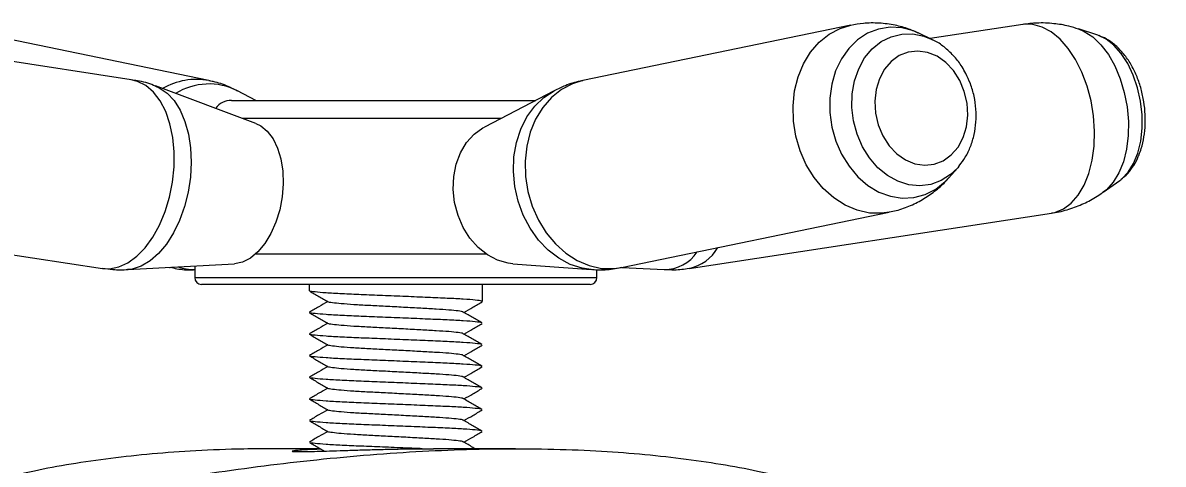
# Model space of a CAD drawing. Header units: millimetres. Extents: x 0 to 5860, y 0 to 4120.
# Drawn here: x 2708.1 to 2875.4, y 2236.9 to 2301.6 of the extents above; entities that cross this region are included whole.
import ezdxf

# ---------------------------------------------------------------- set-up
doc = ezdxf.new("R2010")
doc.units = ezdxf.units.MM
doc.layers.get('0').update_dxf_attribs({"lineweight": 15})
doc.layers.add('D', color=3, linetype='Continuous', lineweight=13)
doc.styles.add('STU25', font='isocp2.shx')
doc.dimstyles.new('STU25', dxfattribs={"dimscale": 20, "dimtxt": 2.5, "dimasz": 2, "dimexe": 0.6, "dimexo": 1, "dimgap": 1, "dimtad": 1, "dimdsep": 46, "dimtxsty": 'STU25', "dimcen": 2, "dimazin": 2, "dimtfac": 1, "dimtmove": 0, "dimatfit": 3, "dimfxl": 0, "dimtolj": 1, "dimtzin": 0, "dimarcsym": 0})

# ---------------------------------------------------------------- blocks, each defined once
blk = doc.blocks.new('*D4')
at = {"layer": 'D', "color": 0, "lineweight": -2}
for p, q in [((2877.56, 2301.58), (3780.63, 2301.58)), ((3768.63, 1251.58), (3768.63, 2261.58)), ((3570.39, 1211.58), (3780.63, 1211.58))]:
    blk.add_line(p, q, dxfattribs=at)
at = {"layer": 'D', "color": 0}
for points in [[(3761.96, 2261.58), (3775.29, 2261.58), (3768.63, 2301.58)], [(3761.96, 1251.58), (3775.29, 1251.58), (3768.63, 1211.58)]]:
    blk.add_solid(points, dxfattribs=at)
at = {"layer": 'Defpoints', "color": 0}
for p in [(2857.56, 2301.58), (3768.63, 2301.58), (3550.39, 1211.58)]:
    blk.add_point(p, dxfattribs=at)
at = {"layer": 'D', "color": 0, "insert": (3723.63, 1756.58), "char_height": 50, "attachment_point": 5, "rotation": 90, "style": 'STU25'}
blk.add_mtext('\\A1;1090', dxfattribs=at)

msp = doc.modelspace()

# ---------------------------------------------------------------- linework, layer by layer
at = {"color": 7, "linetype": 'Continuous', "lineweight": 15}
for p, q in [((2724.008, 2293.275), (2670.862, 2301.39)), ((2735.39, 2293.146), (2696.094, 2301.261)), ((2829.534, 2301.261), (2790.238, 2293.146)), ((2854.766, 2301.39), (2841.187, 2299.317)), ((2865.767, 2299.813), (2862.931, 2300.734)), ((2841.339, 2299.245), (2839.541, 2300.095)), ((2841.339, 2299.245), (2841.555, 2299.139)), ((2742.295, 2286.862), (2727.552, 2292.355)), ((2738.731, 2290.241), (2783.332, 2290.241)), ((2742.296, 2290.241), (2739.575, 2291.658)), ((2786.053, 2291.658), (2775.818, 2286.329)), ((2843.923, 2278.875), (2845.238, 2280.368)), ((2866.59, 2276.774), (2869.022, 2278.5)), ((2869.022, 2278.5), (2869.17, 2278.61)), ((2666.635, 2273.711), (2719.782, 2265.595)), ((2795.901, 2265.724), (2835.197, 2273.84)), ((2805.846, 2265.595), (2858.993, 2273.711)), ((2742.309, 2267.741), (2776.004, 2267.741)), ((2723.438, 2265.416), (2739.149, 2266.258)), ((2729.618, 2265.747), (2729.727, 2265.724)), ((2733.314, 2265.945), (2733.314, 2264.241)), ((2779.96, 2266.271), (2791.469, 2265.433)), ((2792.314, 2264.241), (2792.314, 2265.398)), ((2796.011, 2265.747), (2802.19, 2265.416)), ((2779.758, 2263.241), (2734.314, 2263.241)), ((2750.114, 2263.241), (2750.114, 2262.317)), ((2775.514, 2260.729), (2775.514, 2263.241)), ((2791.314, 2263.241), (2779.758, 2263.241)), ((2751.72, 2239.146), (2745.257, 2239.146)), ((2780.371, 2239.146), (2768.354, 2239.146))]:
    msp.add_line(p, q, dxfattribs=at)
at = {"color": 8, "linetype": 'Continuous', "lineweight": 15}
for p, q in [((2778.272, 2287.607), (2740.297, 2287.607)), ((2733.314, 2264.241), (2780.353, 2264.241)), ((2780.353, 2264.241), (2792.314, 2264.241))]:
    msp.add_line(p, q, dxfattribs=at)
at = {"color": 8, "linetype": 'Continuous', "lineweight": 15, "flags": 128}
for points in [[(2823.02, 2280.798), (2822.122, 2282.833), (2821.488, 2284.991), (2821.137, 2287.215), (2821.076, 2289.448), (2821.307, 2291.631), (2821.825, 2293.709), (2822.616, 2295.628), (2823.66, 2297.337), (2824.929, 2298.793), (2826.39, 2299.957), (2828.007, 2300.8), (2829.535, 2301.261)], [(2839.541, 2300.095), (2838.764, 2300.423), (2837.046, 2300.875), (2835.317, 2300.97), (2833.626, 2300.704), (2832.022, 2300.084), (2830.551, 2299.13), (2829.255, 2297.868), (2828.172, 2296.335), (2827.332, 2294.574), (2826.76, 2292.637), (2826.473, 2290.579), (2826.478, 2288.459), (2826.776, 2286.338), (2827.357, 2284.278), (2828.206, 2282.337)], [(2858.993, 2273.711), (2859.484, 2273.812), (2860.737, 2274.324), (2861.891, 2275.179), (2862.914, 2276.354), (2863.782, 2277.82), (2864.47, 2279.537), (2864.962, 2281.462), (2865.245, 2283.544), (2865.311, 2285.73), (2865.158, 2287.964), (2864.791, 2290.186), (2864.22, 2292.341), (2863.458, 2294.371), (2862.525, 2296.225), (2861.447, 2297.854), (2860.25, 2299.216), (2858.966, 2300.276), (2857.628, 2301.007), (2856.27, 2301.389), (2854.929, 2301.412), (2854.766, 2301.39)], [(2862.942, 2300.73), (2863.801, 2300.37), (2865.058, 2299.545), (2866.245, 2298.4), (2867.33, 2296.969), (2868.28, 2295.292), (2869.069, 2293.418), (2869.673, 2291.401), (2870.076, 2289.298), (2870.266, 2287.17), (2870.237, 2285.079), (2869.99, 2283.084), (2869.533, 2281.243), (2868.877, 2279.609), (2868.043, 2278.229), (2867.055, 2277.143), (2866.594, 2276.778)], [(2831.256, 2283.448), (2830.465, 2285.277), (2829.941, 2287.221), (2829.7, 2289.219), (2829.751, 2291.205), (2830.091, 2293.116), (2830.709, 2294.891), (2831.587, 2296.472), (2832.695, 2297.809), (2833.998, 2298.859), (2835.455, 2299.587), (2837.017, 2299.972), (2838.636, 2299.999), (2840.259, 2299.669), (2841.339, 2299.245)], [(2869.17, 2278.61), (2869.3, 2278.712), (2870.244, 2279.7), (2871.037, 2280.983), (2871.653, 2282.52), (2872.073, 2284.26), (2872.282, 2286.149), (2872.273, 2288.125), (2872.049, 2290.125), (2871.614, 2292.085), (2870.984, 2293.942), (2870.179, 2295.636), (2869.225, 2297.112), (2868.151, 2298.323), (2866.994, 2299.231), (2865.877, 2299.775)], [(2719.782, 2265.595), (2720.82, 2265.548), (2722.176, 2265.807), (2723.525, 2266.419), (2724.832, 2267.369), (2726.062, 2268.63), (2727.185, 2270.172), (2728.17, 2271.953), (2728.994, 2273.929), (2729.633, 2276.046), (2730.072, 2278.252), (2730.299, 2280.488), (2730.308, 2282.697), (2730.1, 2284.822), (2729.679, 2286.807), (2729.056, 2288.601), (2728.248, 2290.157), (2727.275, 2291.436), (2726.164, 2292.404), (2724.941, 2293.037), (2724.008, 2293.275)], [(2727.561, 2292.351), (2728.117, 2292.104), (2729.265, 2291.317), (2730.29, 2290.212), (2731.166, 2288.817), (2731.87, 2287.169), (2732.383, 2285.31), (2732.693, 2283.289), (2732.791, 2281.157), (2732.674, 2278.971), (2732.347, 2276.786), (2731.817, 2274.659), (2731.097, 2272.646), (2730.208, 2270.798), (2729.171, 2269.163), (2728.013, 2267.785), (2726.765, 2266.697), (2725.459, 2265.929), (2724.129, 2265.501), (2723.438, 2265.416)], [(2790.238, 2293.146), (2788.71, 2292.685), (2787.094, 2291.842), (2785.632, 2290.677), (2784.363, 2289.221), (2783.32, 2287.512), (2782.529, 2285.594), (2782.011, 2283.516), (2781.779, 2281.332), (2781.84, 2279.1), (2782.192, 2276.876), (2782.825, 2274.718), (2783.724, 2272.682)], [(2791.444, 2265.434), (2790.162, 2265.622), (2788.404, 2266.181), (2786.716, 2267.073), (2785.142, 2268.275), (2783.723, 2269.755), (2782.497, 2271.476), (2781.494, 2273.393), (2780.74, 2275.455), (2780.255, 2277.61), (2780.052, 2279.803), (2780.136, 2281.975), (2780.505, 2284.071), (2781.149, 2286.037), (2782.051, 2287.821), (2783.189, 2289.378), (2784.532, 2290.666), (2786.043, 2291.653)], [(2845.238, 2280.368), (2844.199, 2279.371), (2842.814, 2278.478), (2841.298, 2277.919), (2839.701, 2277.713), (2838.074, 2277.865), (2836.469, 2278.37), (2834.937, 2279.213), (2833.529, 2280.367), (2832.289, 2281.794), (2831.256, 2283.448)], [(2828.206, 2282.337), (2829.297, 2280.572), (2830.6, 2279.033), (2832.076, 2277.764), (2833.684, 2276.802), (2835.377, 2276.175), (2837.107, 2275.901), (2838.823, 2275.987), (2840.476, 2276.431), (2842.02, 2277.22), (2843.408, 2278.332), (2843.923, 2278.875)], [(2835.204, 2273.841), (2834.103, 2273.684), (2832.289, 2273.72), (2830.477, 2274.114), (2828.714, 2274.856), (2827.045, 2275.928), (2825.514, 2277.3), (2824.161, 2278.937), (2823.02, 2280.798)], [(2783.724, 2272.682), (2784.865, 2270.822), (2786.218, 2269.184), (2787.749, 2267.812), (2789.417, 2266.741), (2791.18, 2265.999), (2792.992, 2265.604), (2794.806, 2265.568), (2795.901, 2265.724)]]:
    msp.add_lwpolyline(points, dxfattribs=at)
at = {"color": 7, "linetype": 'Continuous', "lineweight": 15, "flags": 128}
for points in [[(2865.877, 2299.775), (2865.789, 2299.806), (2865.767, 2299.813)], [(2845.53, 2293.179), (2844.609, 2294.614), (2843.482, 2295.808), (2842.198, 2296.709), (2840.813, 2297.277), (2839.388, 2297.488), (2837.985, 2297.333), (2836.665, 2296.819), (2835.486, 2295.967), (2834.5, 2294.815), (2833.749, 2293.414), (2833.267, 2291.824), (2833.074, 2290.116), (2833.179, 2288.363), (2833.577, 2286.643), (2834.252, 2285.03), (2835.172, 2283.595), (2836.299, 2282.402), (2837.583, 2281.501), (2838.968, 2280.932), (2840.393, 2280.721), (2841.796, 2280.876), (2843.116, 2281.391), (2844.295, 2282.243), (2845.281, 2283.394), (2846.032, 2284.796), (2846.515, 2286.385), (2846.708, 2288.094), (2846.603, 2289.846), (2846.204, 2291.567), (2845.53, 2293.179)], [(2742.295, 2286.862), (2742.994, 2286.52), (2743.965, 2285.724), (2744.799, 2284.621), (2745.469, 2283.247), (2745.953, 2281.648), (2746.232, 2279.881), (2746.299, 2278.004), (2746.15, 2276.082), (2745.791, 2274.181), (2745.234, 2272.364), (2744.498, 2270.693), (2743.608, 2269.227), (2742.594, 2268.014), (2741.491, 2267.096), (2740.337, 2266.504), (2739.17, 2266.259), (2739.149, 2266.258)], [(2779.96, 2266.271), (2779.281, 2266.353), (2777.733, 2266.795), (2776.251, 2267.573), (2774.887, 2268.661), (2773.687, 2270.022), (2772.692, 2271.609), (2771.935, 2273.369), (2771.442, 2275.242), (2771.231, 2277.163), (2771.309, 2279.068), (2771.672, 2280.891), (2772.308, 2282.57), (2773.197, 2284.049), (2774.306, 2285.276), (2775.6, 2286.211), (2775.818, 2286.329)], [(2845.458, 2280.628), (2845.41, 2280.569), (2845.238, 2280.368)]]:
    msp.add_lwpolyline(points, dxfattribs=at)
at = {"color": 8, "linetype": 'Continuous', "lineweight": 15}
for centre, radius, start, end in [((2733.56, 2283.585), 9.735, 79.1781, 120.60812), ((2735.401, 2283.374), 9.276, 63.25714, 121.84338), ((2804.612, 2271.706), 6.234, 281.40533, 330.59193), ((2802.211, 2271.123), 5.707, 269.79073, 327.02115), ((2733.497, 2274.185), 8.776, 252.52927, 268.80282)]:
    msp.add_arc(centre, radius, start, end, dxfattribs=at)
at = {"color": 7, "linetype": 'Continuous', "lineweight": 15}
for centre, radius, start, end in [((2738.731, 2287.241), 3, 90, 142.32221), ((2734.314, 2264.241), 1, 180, 270), ((2791.314, 2264.241), 1, 270, 0)]:
    msp.add_arc(centre, radius, start, end, dxfattribs=at)
for points, knots in [([(2839.607, 2300.04), (2839.1, 2300.273), (2837.957, 2300.799), (2835.976, 2301.326), (2833.734, 2301.621), (2831.535, 2301.612), (2830.155, 2301.353), (2829.538, 2301.238)], [0, 0, 0, 0, 0.1619666, 0.3654273, 0.5927515, 0.8179714, 1, 1, 1, 1]), ([(2862.961, 2300.692), (2862.486, 2300.848), (2861.305, 2301.233), (2859.25, 2301.546), (2856.979, 2301.659), (2855.468, 2301.461), (2854.781, 2301.372)], [0, 0, 0, 0, 0.1811533, 0.4500635, 0.7496609, 1, 1, 1, 1]), ([(2846.417, 2294.205), (2846.241, 2294.522), (2845.755, 2295.394), (2844.777, 2296.689), (2843.439, 2297.956), (2842.346, 2298.771), (2841.679, 2299.055), (2841.558, 2299.106)], [0, 0, 0, 0, 0.15081835, 0.41431688, 0.67842021, 0.94146741, 1, 1, 1, 1]), ([(2871.834, 2282.251), (2871.946, 2282.554), (2872.258, 2283.395), (2872.593, 2284.891), (2872.777, 2286.732), (2872.741, 2288.627), (2872.493, 2290.524), (2872.039, 2292.377), (2871.385, 2294.142), (2870.536, 2295.777), (2869.496, 2297.239), (2868.319, 2298.413), (2867.117, 2299.273), (2866.29, 2299.599), (2865.914, 2299.747)], [0, 0, 0, 0, 0.0497802, 0.1383102, 0.2266928, 0.314806, 0.402744, 0.4908643, 0.5794997, 0.6691014, 0.7600571, 0.8523125, 0.9328336, 1, 1, 1, 1]), ([(2845.467, 2280.661), (2845.774, 2281.064), (2846.429, 2281.926), (2847.157, 2283.474), (2847.688, 2285.214), (2847.953, 2287.064), (2847.951, 2288.968), (2847.671, 2290.87), (2847.164, 2292.642), (2846.654, 2293.71), (2846.417, 2294.205)], [0, 0, 0, 0, 0.1111662, 0.2377254, 0.3658384, 0.4951461, 0.6252648, 0.7559333, 0.8870339, 1, 1, 1, 1]), ([(2727.576, 2292.328), (2727.482, 2292.369), (2726.636, 2292.736), (2725.43, 2293.06), (2724.308, 2293.199), (2724, 2293.237)], [0, 0, 0, 0, 0.083652, 0.7476961, 1, 1, 1, 1]), ([(2739.591, 2291.606), (2739.138, 2291.842), (2738.003, 2292.433), (2736.569, 2292.921), (2735.594, 2293.08), (2735.378, 2293.115)], [0, 0, 0, 0, 0.3408444, 0.8542699, 1, 1, 1, 1]), ([(2790.239, 2293.122), (2790.105, 2293.101), (2789.228, 2292.969), (2787.8, 2292.492), (2786.586, 2291.895), (2786.046, 2291.628)], [0, 0, 0, 0, 0.091386, 0.5952958, 1, 1, 1, 1]), ([(2869.207, 2278.674), (2869.456, 2278.866), (2870.079, 2279.347), (2870.887, 2280.383), (2871.483, 2281.416), (2871.761, 2282.078), (2871.834, 2282.251)], [0, 0, 0, 0, 0.2150644, 0.5393147, 0.8791428, 1, 1, 1, 1]), ([(2835.193, 2273.88), (2835.537, 2273.942), (2836.616, 2274.137), (2838.336, 2274.787), (2840.3, 2275.78), (2842.049, 2277.033), (2843.272, 2278.1), (2843.832, 2278.799), (2843.954, 2278.952)], [0, 0, 0, 0, 0.1013151, 0.3183632, 0.5311435, 0.739452, 0.9431098, 1, 1, 1, 1]), ([(2858.979, 2273.726), (2859.069, 2273.734), (2859.947, 2273.815), (2861.553, 2274.261), (2863.712, 2275.069), (2865.396, 2275.936), (2866.291, 2276.596), (2866.584, 2276.812)], [0, 0, 0, 0, 0.0329368, 0.3186548, 0.5969022, 0.8676653, 1, 1, 1, 1]), ([(2719.79, 2265.632), (2720.293, 2265.551), (2721.533, 2265.352), (2722.79, 2265.395), (2723.536, 2265.421)], [0, 0, 0, 0, 0.40589419, 1, 1, 1, 1]), ([(2729.728, 2265.765), (2730.049, 2265.69), (2731.099, 2265.446), (2732.314, 2265.343), (2733.187, 2265.406), (2733.314, 2265.415)], [0, 0, 0, 0, 0.2740612, 0.894042, 1, 1, 1, 1]), ([(2791.428, 2265.477), (2791.743, 2265.444), (2792.825, 2265.329), (2794.339, 2265.422), (2795.496, 2265.676), (2795.898, 2265.764)], [0, 0, 0, 0, 0.2108261, 0.7255389, 1, 1, 1, 1]), ([(2802.179, 2265.458), (2802.68, 2265.424), (2803.903, 2265.341), (2805.119, 2265.51), (2805.837, 2265.61)], [0, 0, 0, 0, 0.4100899, 1, 1, 1, 1]), ([(2750.155, 2262.277), (2750.615, 2262.011), (2751.534, 2261.479), (2752.453, 2260.947), (2752.913, 2260.681)], [0, 0, 0, 0, 0.5001379, 1, 1, 1, 1]), ([(2775.411, 2260.729), (2775.425, 2260.753), (2775.467, 2260.818), (2774.572, 2260.939), (2772.859, 2261.079), (2770.447, 2261.204), (2767.537, 2261.328), (2764.264, 2261.468), (2760.891, 2261.608), (2757.689, 2261.733), (2754.833, 2261.857), (2752.466, 2261.997), (2750.907, 2262.138), (2750.163, 2262.225), (2750.198, 2262.272), (2750.202, 2262.278)], [0, 0, 0, 0, 0.0471096, 0.1341247, 0.2211399, 0.3051802, 0.389221, 0.4762363, 0.5632513, 0.6472919, 0.7313322, 0.8183474, 0.9053624, 0.9894032, 1, 1, 1, 1]), ([(2752.829, 2260.729), (2752.393, 2260.476), (2751.496, 2259.957), (2750.6, 2259.438), (2750.14, 2259.171)], [0, 0, 0, 0, 0.4869304, 1, 1, 1, 1]), ([(2772.668, 2259.192), (2772.668, 2259.198), (2772.668, 2259.248), (2772.007, 2259.352), (2770.689, 2259.491), (2768.793, 2259.616), (2766.515, 2259.741), (2763.95, 2259.881), (2761.308, 2260.021), (2758.798, 2260.145), (2756.561, 2260.27), (2754.705, 2260.41), (2753.49, 2260.55), (2752.909, 2260.635), (2752.928, 2260.679), (2752.929, 2260.681)], [0, 0, 0, 0, 0.0144093, 0.1049926, 0.1955752, 0.2830556, 0.3705363, 0.4611191, 0.5517016, 0.6391826, 0.7266629, 0.8172452, 0.9078282, 0.9953087, 1, 1, 1, 1]), ([(2772.798, 2259.141), (2773.24, 2259.397), (2774.142, 2259.919), (2775.043, 2260.441), (2775.503, 2260.707)], [0, 0, 0, 0, 0.4900167, 1, 1, 1, 1]), ([(2750.155, 2259.102), (2750.615, 2258.836), (2751.534, 2258.304), (2752.453, 2257.772), (2752.913, 2257.506)], [0, 0, 0, 0, 0.5001379, 1, 1, 1, 1]), ([(2775.394, 2257.597), (2775.395, 2257.606), (2775.402, 2257.658), (2774.552, 2257.764), (2772.864, 2257.904), (2770.445, 2258.029), (2767.537, 2258.153), (2764.264, 2258.293), (2760.891, 2258.433), (2757.689, 2258.558), (2754.833, 2258.682), (2752.466, 2258.822), (2750.907, 2258.963), (2750.163, 2259.05), (2750.198, 2259.097), (2750.202, 2259.103)], [0, 0, 0, 0, 0.0194295, 0.1089722, 0.1985151, 0.2849966, 0.3714787, 0.4610217, 0.5505643, 0.6370462, 0.7235277, 0.8130707, 0.9026133, 0.9890954, 1, 1, 1, 1]), ([(2775.467, 2257.595), (2775.008, 2257.861), (2774.089, 2258.393), (2773.172, 2258.925), (2772.713, 2259.191)], [0, 0, 0, 0, 0.5000915, 1, 1, 1, 1]), ([(2752.829, 2257.554), (2752.393, 2257.301), (2751.496, 2256.782), (2750.6, 2256.263), (2750.14, 2255.996)], [0, 0, 0, 0, 0.48693159, 1, 1, 1, 1]), ([(2772.668, 2256.017), (2772.668, 2256.023), (2772.668, 2256.073), (2772.007, 2256.177), (2770.689, 2256.316), (2768.793, 2256.441), (2766.515, 2256.566), (2763.95, 2256.706), (2761.308, 2256.846), (2758.798, 2256.97), (2756.561, 2257.095), (2754.705, 2257.235), (2753.49, 2257.375), (2752.909, 2257.46), (2752.928, 2257.504), (2752.929, 2257.506)], [0, 0, 0, 0, 0.0144093, 0.1049926, 0.1955752, 0.2830557, 0.3705364, 0.4611191, 0.5517016, 0.6391826, 0.7266629, 0.8172452, 0.9078282, 0.9953087, 1, 1, 1, 1]), ([(2772.798, 2255.966), (2773.24, 2256.222), (2774.142, 2256.744), (2775.043, 2257.266), (2775.503, 2257.532)], [0, 0, 0, 0, 0.4900167, 1, 1, 1, 1]), ([(2750.155, 2255.927), (2750.615, 2255.661), (2751.534, 2255.129), (2752.453, 2254.597), (2752.913, 2254.331)], [0, 0, 0, 0, 0.50013911, 1, 1, 1, 1]), ([(2775.394, 2254.422), (2775.395, 2254.431), (2775.402, 2254.483), (2774.552, 2254.589), (2772.864, 2254.729), (2770.445, 2254.854), (2767.537, 2254.978), (2764.264, 2255.118), (2760.891, 2255.258), (2757.689, 2255.383), (2754.833, 2255.507), (2752.466, 2255.647), (2750.907, 2255.788), (2750.163, 2255.875), (2750.198, 2255.922), (2750.202, 2255.928)], [0, 0, 0, 0, 0.0194295, 0.1089722, 0.1985151, 0.2849966, 0.3714787, 0.4610217, 0.5505643, 0.6370462, 0.7235277, 0.8130707, 0.9026133, 0.9890954, 1, 1, 1, 1]), ([(2775.467, 2254.42), (2775.008, 2254.686), (2774.089, 2255.218), (2773.172, 2255.75), (2772.713, 2256.016)], [0, 0, 0, 0, 0.5000903, 1, 1, 1, 1]), ([(2752.829, 2254.379), (2752.393, 2254.126), (2751.496, 2253.607), (2750.6, 2253.088), (2750.14, 2252.821)], [0, 0, 0, 0, 0.4869328, 1, 1, 1, 1]), ([(2772.668, 2252.842), (2772.668, 2252.848), (2772.668, 2252.898), (2772.007, 2253.002), (2770.689, 2253.141), (2768.793, 2253.266), (2766.515, 2253.391), (2763.95, 2253.531), (2761.308, 2253.671), (2758.798, 2253.795), (2756.561, 2253.92), (2754.705, 2254.06), (2753.49, 2254.2), (2752.909, 2254.285), (2752.928, 2254.329), (2752.929, 2254.331)], [0, 0, 0, 0, 0.0144093, 0.1049926, 0.1955753, 0.2830557, 0.3705364, 0.4611192, 0.5517016, 0.6391826, 0.7266629, 0.8172453, 0.9078282, 0.9953087, 1, 1, 1, 1]), ([(2772.798, 2252.791), (2773.24, 2253.047), (2774.142, 2253.57), (2775.043, 2254.091), (2775.503, 2254.357)], [0, 0, 0, 0, 0.4900179, 1, 1, 1, 1]), ([(2750.155, 2252.752), (2750.615, 2252.486), (2751.534, 2251.954), (2752.453, 2251.422), (2752.913, 2251.156)], [0, 0, 0, 0, 0.5001379, 1, 1, 1, 1]), ([(2775.394, 2251.247), (2775.395, 2251.256), (2775.402, 2251.308), (2774.552, 2251.414), (2772.864, 2251.554), (2770.445, 2251.679), (2767.537, 2251.803), (2764.264, 2251.943), (2760.891, 2252.083), (2757.689, 2252.208), (2754.833, 2252.332), (2752.466, 2252.472), (2750.907, 2252.613), (2750.163, 2252.7), (2750.198, 2252.747), (2750.202, 2252.753)], [0, 0, 0, 0, 0.0194295, 0.1089722, 0.1985151, 0.2849966, 0.3714787, 0.4610217, 0.5505643, 0.6370462, 0.7235277, 0.8130707, 0.9026133, 0.9890954, 1, 1, 1, 1]), ([(2775.467, 2251.245), (2775.008, 2251.511), (2774.089, 2252.043), (2773.172, 2252.575), (2772.713, 2252.841)], [0, 0, 0, 0, 0.5000892, 1, 1, 1, 1]), ([(2752.829, 2251.204), (2752.393, 2250.951), (2751.496, 2250.432), (2750.6, 2249.913), (2750.14, 2249.646)], [0, 0, 0, 0, 0.4869304, 1, 1, 1, 1]), ([(2772.668, 2249.667), (2772.668, 2249.673), (2772.668, 2249.723), (2772.007, 2249.827), (2770.689, 2249.966), (2768.793, 2250.091), (2766.515, 2250.216), (2763.95, 2250.356), (2761.308, 2250.496), (2758.798, 2250.62), (2756.561, 2250.745), (2754.705, 2250.885), (2753.49, 2251.025), (2752.909, 2251.11), (2752.928, 2251.154), (2752.929, 2251.156)], [0, 0, 0, 0, 0.0144093, 0.1049926, 0.1955752, 0.2830556, 0.3705364, 0.4611191, 0.5517016, 0.6391826, 0.7266629, 0.8172452, 0.9078282, 0.9953087, 1, 1, 1, 1]), ([(2772.798, 2249.616), (2773.24, 2249.872), (2774.142, 2250.394), (2775.043, 2250.916), (2775.503, 2251.182)], [0, 0, 0, 0, 0.4900167, 1, 1, 1, 1]), ([(2750.155, 2249.577), (2750.615, 2249.311), (2751.534, 2248.779), (2752.453, 2248.247), (2752.913, 2247.981)], [0, 0, 0, 0, 0.5001379, 1, 1, 1, 1]), ([(2775.394, 2248.072), (2775.395, 2248.081), (2775.402, 2248.133), (2774.552, 2248.239), (2772.864, 2248.379), (2770.445, 2248.504), (2767.537, 2248.628), (2764.264, 2248.768), (2760.891, 2248.908), (2757.689, 2249.033), (2754.833, 2249.157), (2752.466, 2249.297), (2750.907, 2249.438), (2750.163, 2249.525), (2750.198, 2249.572), (2750.202, 2249.578)], [0, 0, 0, 0, 0.0194295, 0.1089722, 0.1985151, 0.2849966, 0.3714787, 0.4610217, 0.5505643, 0.6370462, 0.7235277, 0.8130707, 0.9026133, 0.9890954, 1, 1, 1, 1]), ([(2775.467, 2248.07), (2775.008, 2248.336), (2774.089, 2248.868), (2773.172, 2249.4), (2772.713, 2249.666)], [0, 0, 0, 0, 0.5000903, 1, 1, 1, 1]), ([(2752.829, 2248.029), (2752.393, 2247.776), (2751.496, 2247.257), (2750.6, 2246.738), (2750.14, 2246.471)], [0, 0, 0, 0, 0.48693159, 1, 1, 1, 1]), ([(2772.668, 2246.492), (2772.668, 2246.498), (2772.668, 2246.548), (2772.007, 2246.652), (2770.689, 2246.791), (2768.793, 2246.916), (2766.515, 2247.041), (2763.95, 2247.181), (2761.308, 2247.321), (2758.798, 2247.445), (2756.561, 2247.57), (2754.705, 2247.71), (2753.49, 2247.85), (2752.909, 2247.935), (2752.928, 2247.979), (2752.929, 2247.981)], [0, 0, 0, 0, 0.0144093, 0.1049926, 0.1955752, 0.2830557, 0.3705364, 0.4611191, 0.5517016, 0.6391826, 0.7266629, 0.8172452, 0.9078282, 0.9953087, 1, 1, 1, 1]), ([(2772.798, 2246.441), (2773.24, 2246.697), (2774.142, 2247.219), (2775.043, 2247.741), (2775.503, 2248.007)], [0, 0, 0, 0, 0.4900167, 1, 1, 1, 1]), ([(2750.155, 2246.402), (2750.615, 2246.136), (2751.534, 2245.604), (2752.453, 2245.072), (2752.913, 2244.806)], [0, 0, 0, 0, 0.5001368, 1, 1, 1, 1]), ([(2775.394, 2244.897), (2775.395, 2244.906), (2775.402, 2244.958), (2774.552, 2245.064), (2772.864, 2245.204), (2770.445, 2245.329), (2767.537, 2245.453), (2764.264, 2245.593), (2760.891, 2245.733), (2757.689, 2245.858), (2754.833, 2245.982), (2752.466, 2246.122), (2750.907, 2246.263), (2750.163, 2246.35), (2750.198, 2246.397), (2750.202, 2246.403)], [0, 0, 0, 0, 0.0194295, 0.1089722, 0.1985151, 0.2849966, 0.3714787, 0.4610217, 0.5505643, 0.6370462, 0.7235277, 0.8130707, 0.9026133, 0.9890954, 1, 1, 1, 1]), ([(2775.467, 2244.895), (2775.008, 2245.161), (2774.089, 2245.693), (2773.172, 2246.225), (2772.713, 2246.491)], [0, 0, 0, 0, 0.5000903, 1, 1, 1, 1]), ([(2752.829, 2244.854), (2752.393, 2244.601), (2751.496, 2244.082), (2750.6, 2243.563), (2750.14, 2243.296)], [0, 0, 0, 0, 0.4869328, 1, 1, 1, 1]), ([(2775.394, 2241.722), (2775.395, 2241.731), (2775.402, 2241.783), (2774.552, 2241.889), (2772.864, 2242.029), (2770.445, 2242.154), (2767.537, 2242.278), (2764.264, 2242.418), (2760.891, 2242.558), (2757.689, 2242.683), (2754.833, 2242.807), (2752.466, 2242.947), (2750.907, 2243.088), (2750.163, 2243.175), (2750.198, 2243.222), (2750.202, 2243.228)], [0, 0, 0, 0, 0.0194295, 0.1089722, 0.1985151, 0.2849966, 0.3714787, 0.4610217, 0.5505643, 0.6370462, 0.7235277, 0.8130707, 0.9026133, 0.9890954, 1, 1, 1, 1]), ([(2772.668, 2243.317), (2772.668, 2243.323), (2772.668, 2243.373), (2772.007, 2243.477), (2770.689, 2243.616), (2768.793, 2243.741), (2766.515, 2243.866), (2763.95, 2244.006), (2761.308, 2244.146), (2758.798, 2244.27), (2756.561, 2244.395), (2754.705, 2244.535), (2753.49, 2244.675), (2752.909, 2244.76), (2752.928, 2244.804), (2752.929, 2244.806)], [0, 0, 0, 0, 0.0144093, 0.1049926, 0.1955752, 0.2830556, 0.3705363, 0.4611192, 0.5517016, 0.6391826, 0.7266629, 0.8172453, 0.9078282, 0.9953088, 1, 1, 1, 1]), ([(2775.467, 2241.72), (2775.008, 2241.986), (2774.089, 2242.518), (2773.172, 2243.05), (2772.713, 2243.316)], [0, 0, 0, 0, 0.5000892, 1, 1, 1, 1]), ([(2772.798, 2243.266), (2773.24, 2243.522), (2774.142, 2244.045), (2775.043, 2244.566), (2775.503, 2244.832)], [0, 0, 0, 0, 0.4900179, 1, 1, 1, 1]), ([(2752.829, 2241.679), (2752.393, 2241.426), (2751.496, 2240.907), (2750.6, 2240.388), (2750.14, 2240.121)], [0, 0, 0, 0, 0.4869304, 1, 1, 1, 1]), ([(2750.155, 2243.227), (2750.615, 2242.961), (2751.534, 2242.429), (2752.453, 2241.897), (2752.913, 2241.631)], [0, 0, 0, 0, 0.5001379, 1, 1, 1, 1]), ([(2772.668, 2240.142), (2772.668, 2240.148), (2772.668, 2240.198), (2772.007, 2240.302), (2770.689, 2240.441), (2768.793, 2240.566), (2766.515, 2240.691), (2763.95, 2240.831), (2761.308, 2240.971), (2758.798, 2241.095), (2756.561, 2241.22), (2754.705, 2241.36), (2753.49, 2241.5), (2752.909, 2241.585), (2752.928, 2241.629), (2752.929, 2241.631)], [0, 0, 0, 0, 0.01440935, 0.10499256, 0.19557524, 0.28305563, 0.37053636, 0.46111915, 0.55170164, 0.6391826, 0.72666286, 0.81724523, 0.90782818, 0.99530874, 1, 1, 1, 1]), ([(2772.798, 2240.091), (2773.24, 2240.347), (2774.142, 2240.869), (2775.043, 2241.391), (2775.503, 2241.657)], [0, 0, 0, 0, 0.4900167, 1, 1, 1, 1]), ([(2750.155, 2240.052), (2750.615, 2239.786), (2751.339, 2239.367), (2752.063, 2238.948), (2752.327, 2238.795)], [0, 0, 0, 0, 0.6349264, 1, 1, 1, 1]), ([(2766.685, 2239.139), (2765.879, 2239.174), (2763.992, 2239.255), (2760.886, 2239.383), (2757.69, 2239.508), (2754.833, 2239.632), (2752.466, 2239.772), (2750.907, 2239.913), (2750.163, 2240), (2750.198, 2240.047), (2750.202, 2240.053)], [0, 0, 0, 0, 0.1101596, 0.2579923, 0.40077191, 0.54355082, 0.69138409, 0.83921691, 0.98199672, 1, 1, 1, 1]), ([(2774.429, 2239.146), (2774.316, 2239.212), (2773.743, 2239.543), (2773.172, 2239.875), (2772.713, 2240.141)], [0, 0, 0, 0, 0.1978035, 1, 1, 1, 1]), ([(2745.285, 2239.12), (2743.69, 2239.121), (2739.636, 2239.123), (2733.542, 2238.869), (2727.02, 2238.407), (2720.901, 2237.75), (2715.122, 2236.906), (2710.149, 2235.984), (2707.281, 2235.314), (2706.054, 2235.028)], [0, 0, 0, 0, 0.1041022, 0.2646882, 0.4171085, 0.5695321, 0.7261882, 0.8828495, 1, 1, 1, 1]), ([(2732.111, 2235.028), (2734.629, 2235.406), (2739.665, 2236.163), (2747.374, 2237.136), (2755.155, 2237.953), (2762.893, 2238.574), (2770.458, 2238.979), (2777.876, 2239.171), (2785.153, 2239.135), (2792.108, 2238.874), (2798.63, 2238.405), (2804.759, 2237.749), (2810.547, 2236.903), (2815.527, 2235.981), (2818.4, 2235.31), (2819.628, 2235.024)], [0, 0, 0, 0, 0.07789544, 0.15578862, 0.23587422, 0.31595754, 0.3938849, 0.4718113, 0.55211155, 0.63241273, 0.70862326, 0.78483549, 0.86316495, 0.94149686, 1, 1, 1, 1]), ([(2751.854, 2239.069), (2751.566, 2239.06), (2750.663, 2239.034), (2749.511, 2238.976), (2748.423, 2238.903), (2747.768, 2238.833), (2747.533, 2238.774), (2747.732, 2238.733), (2748.364, 2238.714), (2749.396, 2238.72), (2750.819, 2238.75), (2752.565, 2238.8), (2754.618, 2238.866), (2756.885, 2238.938), (2759.342, 2239.01), (2761.879, 2239.073), (2764.46, 2239.12), (2766.645, 2239.145), (2767.902, 2239.144), (2768.354, 2239.144)], [0, 0, 0, 0, 0.0295572, 0.0927336, 0.1541847, 0.2174183, 0.2788545, 0.3420787, 0.4034008, 0.4665063, 0.5277426, 0.5907522, 0.6520414, 0.7151006, 0.7765126, 0.8397023, 0.90116, 0.9644035, 1, 1, 1, 1])]:
    msp.add_open_spline(points, degree=3, knots=knots, dxfattribs=at)

# ---------------------------------------------------------------- dimensions: what is measured, and where the dimension line sits
at = {"layer": 'D'}
dim = msp.add_linear_dim(base=(3768.628, 2301.584), p1=(3550.387, 1211.583), p2=(2857.565, 2301.584), angle=90, dimstyle='STU25', dxfattribs=at)
dim.commit()
dim.dimension.update_dxf_attribs({"geometry": '*D4', "text_midpoint": (3723.628, 1756.583)})

doc.saveas('drawing.dxf')
